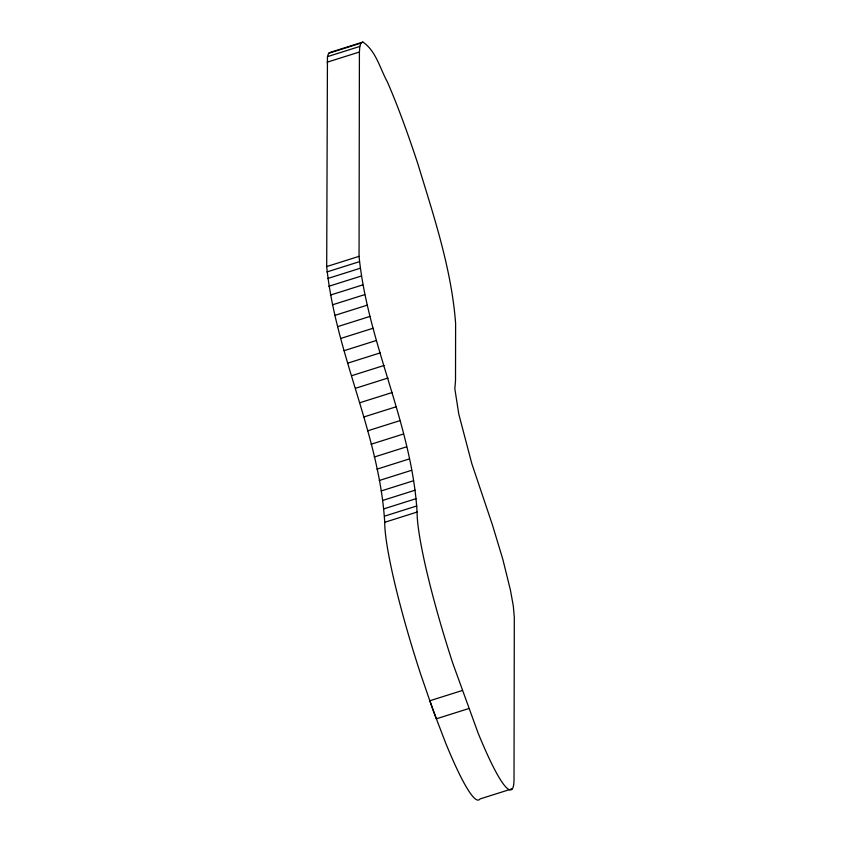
<?xml version="1.0" encoding="UTF-8"?>
<svg xmlns="http://www.w3.org/2000/svg" width="841" height="841" viewBox="0 0 841 841"><rect width="100%" height="100%" fill="white"/><g stroke="black" fill="none" stroke-linecap="round" stroke-linejoin="round"><path stroke-width="1.26" d="M512.337 788.732L479.98 798.95A151.138 17.535 72.5 0 1 445.646 742.981L433.094 710.267L420.553 673.841A151.138 17.535 72.5 0 1 384.715 522.293C379.396 434.229 335.485 353.914 326.697 266.565L327.454 56.652L328.621 53.319L330.545 52.268L362.902 42.05C376.064 50.975 380.079 68.72 387.47 82.103C399.076 108.941 408.821 136.526 417.998 164.268C433.809 216.316 451.501 268.815 455.612 323.375L455.517 380.5L454.834 388.752L458.787 414.098L471.812 463.622L492.521 525.194L502.823 559.307L510.382 589.888L513.315 605.972L514.303 617.294L514.019 779.208A151.138 17.535 72.5 0 1 477.993 732.763L452.91 663.623A151.138 17.535 72.5 0 1 417.073 512.074C411.754 424.011 367.843 343.696 359.054 256.347L359.412 52.016L359.811 46.444L360.978 43.101L362.902 42.05M328.621 53.319L360.978 43.101M327.454 56.652L359.811 46.444M327.054 62.223L359.412 52.016M326.697 266.565L359.054 256.347M326.928 271.937L359.286 261.73M327.622 278.55L359.98 268.332M328.768 286.297L361.125 276.09M330.366 295.096L362.723 284.889M332.384 304.841L364.742 294.623M334.802 315.407L367.16 305.188M337.588 326.655L369.945 316.437M340.71 338.46L373.068 328.242M344.127 350.665L376.484 340.458M347.796 363.133L380.153 352.915M351.675 375.696L384.032 365.478M355.722 388.206L388.079 377.998M359.969 402.692L392.316 392.484M363.964 416.936L396.321 406.729M367.696 430.823L400.053 420.605M371.112 444.227L403.47 434.009M374.203 457.041L406.56 446.834M376.936 469.173L409.283 458.955M379.28 480.505L411.627 470.287M381.225 490.944L413.572 480.737M382.75 500.427L415.107 490.208M383.843 508.858L416.2 498.639M384.505 516.164L416.852 505.946M384.715 522.293L417.073 512.074M462.172 690.545L429.825 700.753L436.363 718.803L468.721 708.585"/></g></svg>
